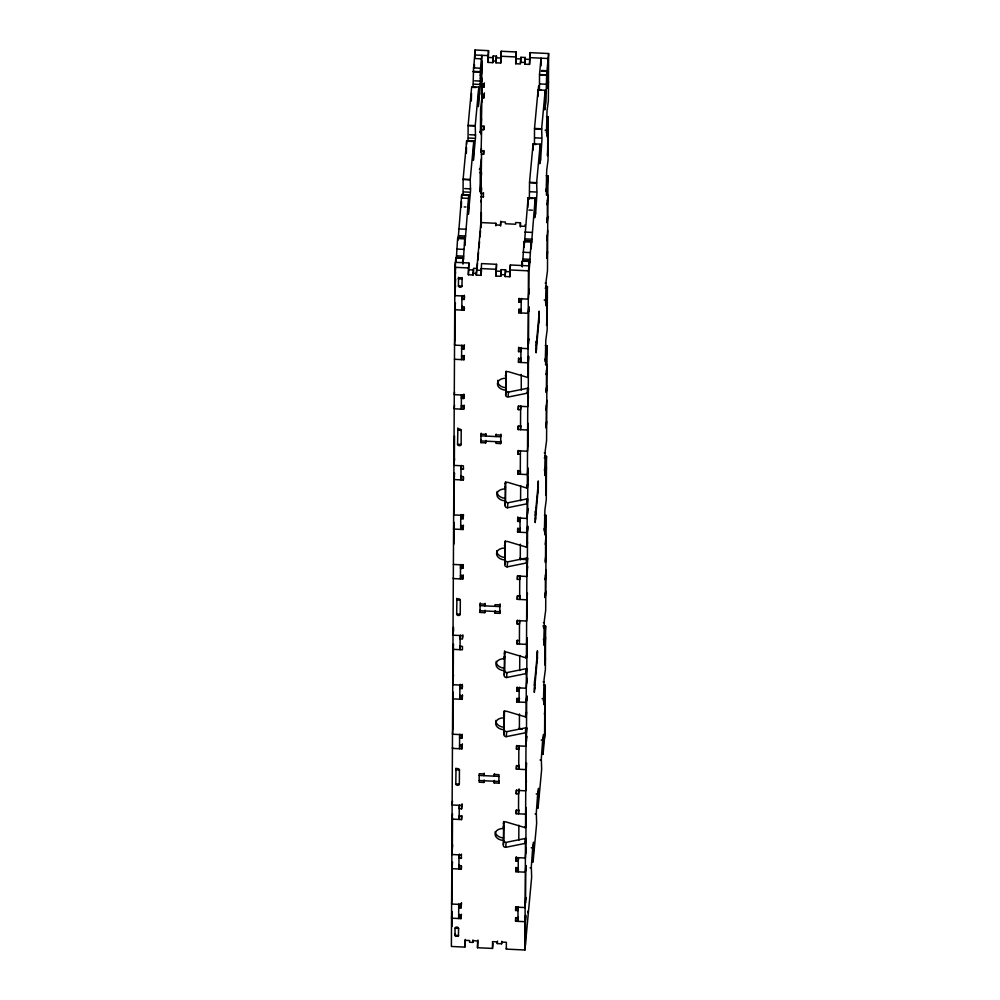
<?xml version="1.0" encoding="UTF-8"?>
<svg xmlns="http://www.w3.org/2000/svg" width="1000" height="1000" viewBox="0 0 1000 1000"><rect width="100%" height="100%" fill="white"/><g stroke="black" fill="none" stroke-linecap="round" stroke-linejoin="round"><path stroke-width="1.5" d="M468.088 140.5L468.113 125.363L471.688 86.762L478.8 87.1L475.238 125.588L475.525 137.162L473.375 160.4L473.8 140.988L466.688 140.638L463.125 179.125L463.1 194.375M468.113 125.363L475.238 125.588M468.812 194.862L465.288 239.325L465.288 237.638L458.175 237.288L458.162 238.988L461.7 194.525L468.812 194.862L468.387 214.288L470.525 191.05L470.238 179.475L473.8 140.988M473.088 86.613L473.575 67.425M481.525 74.175A1.787 1.275 5.3 0 0 481.65 73.713L481.75 55.312L480.225 71.7L480.487 83.737L478.325 106.7L478.8 87.1M534.438 144.275L534.513 128.438L538.088 89.95L545.2 90.288L541.638 128.775L541.987 138.925L540.612 159.987L540.438 160.625L540.3 158.125L539.725 163.775L540.2 144.175L533.088 143.837L529.525 182.312L529.35 199.125M540.2 144.175L536.638 182.662L536.987 192.812L535.612 213.863L535.438 214.513L535.3 212.013L534.738 217.662L535.212 198.062L528.1 197.712L524.087 247.425M540.988 65.95L541.038 58.163L539.513 74.55L539.425 90.388M473.762 67.387L475.087 50L488.525 50.65L488.038 62.413L492.775 62.638L493.25 55.963L496.45 56.125L495.975 62.8L500.712 63.025L501.213 51.25L516.2 51.975L515.7 63.738L520.438 63.975L520.913 57.3L525.262 57.5L524.788 64.175L529.538 64.412L530.025 52.638L548.612 53.537L546.625 74.887L546 101.825L544.725 109.9L545.2 90.288M462.9 263.688L462.938 258.25L455.825 257.913L454.95 267.312L451.388 946.462L464.825 947.113L465.3 939.425M451.938 926.6L452 913.188M452.075 899.05L452.262 863.675M452.337 849.525L452.5 817.55M452.962 729.25L453.15 693.888M453.225 679.737L453.413 644.362M453.488 630.212L453.5 627.15M453.938 544.087L454.038 524.087M454.113 509.938L454.3 474.575M454.375 460.425L454.5 435.95M455 340.15L455.188 304.775M455.262 290.625L455.412 262.337L468.85 262.975L468.35 274.75L473.1 274.975L473.55 270L468.812 269.775M452.5 845.6L451.875 854.5L461.362 854.95L461.438 854.125M455.8 261.988L455.825 257.913M456.087 261.388L456.312 257.45L463.425 257.787L463.413 259.488L464.725 238.9L457.612 238.55L456.3 259.15L456.312 257.45M455.012 935.525L455.05 928.25A1.787 1.275 5.3 0 1 456.825 927.062A1.787 1.275 5.3 0 1 458.6 928.413L458.438 936.1L455.538 936.325L455.125 934.075M459.438 769.95L455.875 769.775A1.787 1.275 5.3 0 1 457.663 768.587A1.787 1.275 5.3 0 1 459.438 769.95L459.363 784.1A1.787 1.275 5.3 0 1 457.575 785.288A1.787 1.275 5.3 0 1 455.8 783.925L456.025 768.112M460.325 600.15L456.763 599.987A1.787 1.275 5.3 0 1 458.55 598.8A1.787 1.275 5.3 0 1 460.325 600.15L460.25 614.3A1.787 1.275 5.3 0 1 458.462 615.487A1.787 1.275 5.3 0 1 456.688 614.138L456.912 598.325M461.213 430.363L457.65 430.2A1.787 1.275 5.3 0 1 459.438 429.012A1.787 1.275 5.3 0 1 461.213 430.363L461.138 444.513A1.787 1.275 5.3 0 1 459.35 445.7A1.787 1.275 5.3 0 1 457.575 444.35L457.863 427.987M462.125 277.512L461.962 286.05A1.787 1.275 5.3 0 1 460.188 287.238A1.787 1.275 5.3 0 1 458.413 285.875L458.562 277.35M458.725 904.362L458.65 918.512L459.038 914.362M458.988 854.837L458.913 868.988L459.288 865.013M459.25 805.312L459.175 819.463L459.538 815.487M459.613 734.575L459.55 748.725L459.913 744.737M459.875 685.05L459.8 699.2L460.175 695.212M460.138 635.525L460.062 649.675L460.438 645.7M460.513 564.788L460.438 578.938L460.8 574.95M460.763 515.262L460.688 529.412L461.062 525.425M461.025 465.737L460.95 479.888L461.325 475.913M461.4 394.988L461.325 409.137L461.688 405.163M461.65 345.475L461.587 359.625L461.95 355.637M461.912 295.95L461.838 310.1L462.212 306.112M460.925 569.087L460.938 566.15M461.812 397.825L461.838 394.888M451.987 916.587L452.15 911.538L451.538 918.175L461.025 918.625L461.125 914.4M459.062 904.025L458.713 907.763L461.087 907.875L461.213 903.238M452.238 867.062L452.413 862.013L451.8 868.65L461.287 869.1L461.3 865.713L458.938 865.6M459.35 854.087L458.975 858.238L461.337 858.35L461.362 854.95M452.55 813.812L452.062 819.125L461.55 819.587L461.562 816.188L459.188 816.075M459.575 804.987L459.225 808.713L461.6 808.825L461.7 804.6M452.525 747.387L452.425 748.375L461.912 748.838L462.013 744.613M459.95 734.237L459.6 737.962L461.975 738.088L461.987 734.688L452.5 734.225L453.137 724.2L452.987 725.863M453.137 697.275L453.3 692.225L452.688 698.863L462.175 699.312L462.275 695.088M460.25 684.3L459.862 688.45L462.225 688.562L462.325 684.338M453.413 577.6L453.312 578.587L462.8 579.05L462.825 575.65L460.45 575.538M460.838 564.45L460.487 568.175L462.863 568.288L462.875 564.9L453.387 564.438M454.025 527.487L454.188 522.438L453.575 529.062L463.062 529.525L463.162 525.3M461.138 514.513L460.75 518.663L463.125 518.775L463.212 514.55M454.275 477.962L454.45 472.912L453.837 479.55L463.325 480L463.338 476.6L460.975 476.488M461.35 465.4L461.012 469.137L463.375 469.25L463.4 465.85L453.913 465.4L454.525 458.762M454.55 405.15L454.212 408.8L463.688 409.25L463.713 405.863L461.337 405.75M461.725 394.663L461.375 398.387L463.75 398.5L463.862 394.113M454.462 359.275L463.95 359.738L464.05 355.513M461.975 345.275L461.637 348.862L464.012 348.975L464.025 345.588L454.538 345.125L455.175 335.1L455.025 336.763M455.175 308.175L455.337 303.125L454.725 309.75L464.212 310.212L464.225 306.812L461.863 306.7M462.238 295.613L461.9 299.35L464.263 299.462L464.363 295.238M464.725 238.9L464.688 245.688L465.288 237.638M464.825 947.113L464.862 940.325L469.613 940.55L469.6 942.25L472.8 942.4L473.025 939.912M468.35 274.75L468.85 262.975M473.1 274.975L473.562 268.3L476.763 268.45L476.287 275.125L481.037 275.35L481.5 270.375L476.75 270.15M474.412 67.95L474.438 64.562M475.05 57.075L475.087 50M472.8 942.4L472.812 940.7L477.55 940.938L477.512 947.725L492.5 948.438L492.962 943.462M476.287 275.125L480.875 222.562L495.887 223.287L495.875 225.825M481.4 158.75L480.262 168.038L480.15 192.025L481.525 173.225M480.838 227.938L481.488 187.413M483.475 192.7L483.387 193.525L481.025 193.412L481.575 150.488M481.987 92.788L481.375 126.2L483.75 126.325L483.725 129.713L481.012 129.588M481.525 97.762L483.9 97.875L483.913 94.488L481.538 94.375L481.925 83.275M482.025 61.037L481.438 85.275L480.262 85.213M481.037 275.35L481.525 263.587L496.512 264.312L496.012 276.075L500.763 276.3L501.238 269.625L505.575 269.837L505.112 276.512L509.85 276.737L510.35 264.975L528.925 265.863L528.775 294.163M481.275 227.213L481.35 213.062A1.787 1.275 5.3 0 0 481.238 212.587M481.938 101.775L482.025 84.537M482.038 81.587L482.062 78.637L481.812 81.3M477.987 940.025L477.512 947.725M485.012 610.163L484.787 612.65L480.037 612.425L480.087 603.938L484.825 604.163L484.825 605.862L485.05 603.375M485.9 440.375L485.675 442.863L480.938 442.638L480.975 434.15L485.725 434.375L485.712 436.075L485.938 433.587M480.662 196.788L483.375 196.925L483.387 193.525M481.225 154.225L483.6 154.338L483.612 150.938L480.913 150.812M481.575 87.013L483.95 87.125L483.963 83.725L479.9 83.537M484.162 773.162L483.938 775.65L483.938 773.95L479.2 773.725L479.15 782.212L483.9 782.438L483.9 780.75M484.787 612.65L484.8 610.95M485.675 442.863L485.688 441.163M488.038 62.413L488.525 50.65M492.775 62.638L493.25 55.963M495.975 62.8L496.45 56.125M492.5 948.438L492.537 941.65L497.275 941.875L497.262 943.575L501.613 943.787L501.85 941.3M496.012 276.075L496.512 264.312M499.15 780.675L498.913 783.162L494.175 782.938L494.188 781.237M500.037 610.887L499.8 613.375L495.062 613.15L495.075 611.45M495.1 606.35L495.1 604.663L499.85 604.888L499.8 613.375M495.962 441.662L495.95 443.363L500.688 443.587L500.925 441.1M500.712 63.025L501.213 51.25M500.637 226.062L500.662 221.812L505.4 222.037L505.387 223.738L515.662 224.237L515.675 222.537L520.425 222.763L520.4 227.013M500.763 276.3L501.238 269.625M498.913 783.162L498.963 774.675L494.212 774.45L494.212 776.15L494.438 773.662M500.688 443.587L500.737 435.1L496 434.862L495.988 436.562L496.213 434.075M501.613 943.787L501.625 942.087L506.362 942.312L506.337 949.112L524.913 950L531.65 877.212L531.325 866.612L532.85 845.362L532.987 847.862L531.213 847.775M505.112 276.512L505.575 269.837M503.338 840.425A8.312 5.938 5.3 0 1 495.075 834.087A8.312 5.938 5.3 0 1 503.4 828.538L503.638 826.05L503.312 845.525A2.375 1.7 5.3 0 0 505.675 847.337L524.788 843.462A2.375 1.7 5.3 0 1 525.462 843.425L525.925 838.45A2.375 1.7 5.3 0 0 525.25 838.487L506.138 842.35A2.375 1.7 5.3 0 1 503.775 840.537L503.875 821.413M503.4 828.538L503.587 821.787M503.475 715.362A8.312 5.938 5.3 0 1 504.212 715.375L503.9 734.85A2.375 1.7 5.3 0 0 506.262 736.663L525.363 732.788A2.387 1.7 5.3 0 1 526.05 732.75L526.65 727.738L526.475 732.788M503.925 729.75A8.312 5.938 5.3 0 1 495.65 723.413A8.312 5.938 5.3 0 1 503.988 717.862L504.162 711.112M504.237 670.638A8.312 5.938 5.3 0 1 495.962 664.3A8.312 5.938 5.3 0 1 504.288 658.75L504.525 656.263L504.2 675.725A2.375 1.7 5.3 0 0 506.562 677.537L525.675 673.675A2.387 1.7 5.3 0 1 526.35 673.637L526.812 668.662A2.387 1.7 5.3 0 0 526.138 668.7L507.025 672.562A2.375 1.7 5.3 0 1 504.663 670.75L504.762 651.625M504.288 658.75L504.575 650.888M504.363 545.575A8.312 5.938 5.3 0 1 505.1 545.588L504.787 565.062A2.375 1.7 5.3 0 0 507.15 566.862L526.25 563A2.387 1.7 5.3 0 1 526.938 562.962L527.537 557.938L527.375 563M504.812 559.963A8.312 5.938 5.3 0 1 496.538 553.625A8.312 5.938 5.3 0 1 504.875 548.075L505.05 541.325M505.125 500.85A8.312 5.938 5.3 0 1 496.85 494.5A8.312 5.938 5.3 0 1 505.188 488.963L505.412 486.475L505.1 505.938A2.375 1.7 5.3 0 0 507.463 507.75L526.562 503.888A2.387 1.7 5.3 0 1 527.25 503.85L527.7 498.875A2.387 1.7 5.3 0 0 527.025 498.913L507.912 502.775A2.375 1.7 5.3 0 1 505.55 500.962L505.65 481.838M505.188 488.963L505.363 482.212M528.263 393.212L528.425 388.15L527.825 393.175A2.387 1.7 5.3 0 0 527.15 393.212L508.038 397.075A2.375 1.7 5.3 0 1 505.675 395.262L505.988 375.8A8.312 5.938 5.3 0 0 505.25 375.788M505.7 390.175A8.312 5.938 5.3 0 1 497.425 383.837A8.312 5.938 5.3 0 1 505.763 378.288L505.788 373.2A2.375 1.7 5.3 0 1 508.175 371.613L527.225 377.312A2.375 1.7 5.3 0 0 527.9 377.413L528.362 372.438M503.975 734.013L504.462 710.812M504.862 564.225L505.35 540.95M506.238 371.163L506.138 390.288A2.375 1.7 5.3 0 0 508.5 392.1L527.6 388.237A2.387 1.7 5.3 0 1 528.288 388.2M509.85 276.737L510.35 264.975M515.7 63.738L516.2 51.975M525.5 920.125L525.675 915.062L525.05 921.7L515.575 921.25L515.588 917.85L517.962 917.962M518.35 906.875L518 910.612L515.625 910.487L515.65 907.1L525.125 907.55L525.763 897.525L525.612 899.175M525.763 870.6L525.925 865.55L525.312 872.175L515.825 871.725L515.925 867.5M518.513 858.325L518.263 861.087L515.887 860.975L515.9 857.575L525.388 858.025L526.025 848L525.862 849.663M526.062 812.588L526.237 807.537L525.625 814.163L516.138 813.713L516.15 810.312L518.525 810.425M519.075 788.9L518.612 793.875L516.237 793.763L516.25 790.362L525.737 790.825L526.375 780.788L526.225 782.45M526.3 768.012L526.462 762.962L525.85 769.6L516.362 769.137L516.388 765.75L518.75 765.863M519.188 745.575L518.837 749.3L516.475 749.188L516.487 745.8L525.975 746.25L526.613 736.225L526.45 737.875M526.65 700.812L526.825 695.75L526.2 702.387L516.712 701.938L516.737 698.538L519.113 698.65M519.525 687.15L519.15 691.3L516.775 691.175L516.788 687.788L526.275 688.238L526.912 678.213L526.763 679.862M526.95 642.8L527.125 637.737L526.512 644.375L517.025 643.925L517.038 640.525L519.412 640.638M519.85 620.35L519.5 624.087L517.125 623.975L517.15 620.575L526.625 621.038L527.263 611L527.112 612.663M527.188 598.225L527.362 593.175L526.737 599.812L517.25 599.35L517.275 595.962L519.65 596.075M520.075 575.788L519.738 579.513L517.362 579.4L517.375 576.013L526.862 576.462L527.5 566.425L527.337 568.088M527.537 531.025L527.712 525.962L527.087 532.6L517.612 532.15L517.625 528.75L520 528.862M520.425 517.362L520.037 521.5L517.663 521.388L517.762 517.163M527.837 473.013L528.013 467.95L527.4 474.588L517.913 474.137L517.925 470.737L520.3 470.85M520.388 454.3L518.013 454.188L518.038 450.788L527.525 451.238L528.15 441.213L528 442.875M528.075 428.438L528.25 423.387L527.625 430.012L518.15 429.562L518.162 426.163L520.538 426.275M520.962 406L520.625 409.725L518.25 409.613L518.263 406.213L527.75 406.675L528.387 396.637L528.237 398.3M528.425 361.225L528.6 356.175L527.987 362.812L518.5 362.35L518.587 358.125M521.312 347.562L520.925 351.712L518.55 351.6L518.65 347.375M528.688 311.712L528.862 306.65L528.237 313.288L518.75 312.838L518.775 309.438L521.15 309.55M521.525 298.463L521.188 302.188L518.812 302.075L518.825 298.688L528.312 299.137L528.95 289.113L528.8 290.763M520.562 62.725L520.913 57.3M518.013 907.212L517.938 921.363L518.325 917.212M518.275 857.688L518.2 871.838L518.45 869.188M518.625 790.475L518.5 813.825L518.875 809.85M518.862 745.913L518.737 769.262L519.113 765.275M519.163 687.9L519.087 702.05L519.462 698.062M519.4 644.038L519.513 620.688M519.75 576.125L519.625 599.462L520 595.487M520.05 518.112L519.975 532.263L520.35 528.275M520.4 450.9L520.288 474.25L520.525 471.587M520.638 406.325L520.513 429.675L520.887 425.7M520.938 348.325L520.862 362.463L521.237 358.488M521.2 298.8L521.125 312.95L521.375 310.287M518.8 840.288L518.875 825.25M522.225 729.188L519.388 729.05L519.462 714M519.688 670.5L519.775 655.462M527.388 559.6L520.275 559.263L520.35 544.212M520.575 500.712L520.662 485.662M521.237 374.425L521.3 390.075M520.413 559.862L520.425 557.6L520.275 559.263M522.188 266.537L522.225 261.1L529.338 261.438L529.3 268.238L531.125 242.087L524.012 241.75L522.8 261.225M522.5 262.875L522.288 266.788M523.987 247.175L524.012 241.75M524.788 64.175L525.262 57.5M524.913 950L525.462 843.425M503.438 823.45A2.375 1.7 5.3 0 1 505.812 821.862L524.875 827.562A2.387 1.7 5.3 0 0 525.55 827.663L526.05 732.75M504.012 712.775A2.375 1.7 5.3 0 1 506.388 711.188L525.45 716.888A2.375 1.7 5.3 0 0 526.125 716.988L526.35 673.637M504.325 653.662A2.375 1.7 5.3 0 1 506.7 652.075L525.763 657.775A2.375 1.7 5.3 0 0 526.438 657.875L526.938 562.962M504.9 542.987A2.375 1.7 5.3 0 1 507.275 541.4L526.337 547.1A2.375 1.7 5.3 0 0 527.013 547.2L527.25 503.85M505.213 483.862A2.375 1.7 5.3 0 1 507.587 482.287L526.65 487.987A2.375 1.7 5.3 0 0 527.325 488.088L527.825 393.175M527.9 377.413L528.462 270.837L529.338 261.438M525.375 945.025L525.513 916.725M525.588 902.575L525.775 867.2M525.85 853.05L526.075 809.188M526.2 785.85L526.312 764.625M526.438 741.275L526.663 697.412M526.737 683.263L526.975 639.4M527.087 616.05L527.2 594.837M527.325 571.487L527.55 527.625M527.625 513.475L527.863 469.613M527.975 446.262L528.088 425.037M528.212 401.7L528.45 357.837M528.513 343.688L528.7 308.312M529.538 64.412L530.025 52.638M526.112 932.188L526.125 930.487M529.812 262.675L529.825 260.975L522.712 260.637M531.125 242.087L531.1 248.875L535.212 198.062M527.913 912.837L527.913 911.137M531.688 242.525L531.688 240.825L524.575 240.475M534.612 689.075L534.625 687.375M534.65 682.275L534.663 680.588L534.312 692.387L537.388 657.513M535.5 519.288L535.513 517.587M535.538 512.487L535.55 510.788L535.2 522.6L538.288 487.725M536.4 349.487L536.4 347.788M536.425 342.7L536.438 341L536.087 352.812L539.175 317.938M540.862 89.862L538.5 89.75L538.513 86.35M537.075 662.525L537.087 660.837M537.112 655.738L537.425 650.725L537.388 659.212M537.962 492.738L537.975 491.037M538 485.95L538.312 480.938L538.275 489.425M538.85 322.95L538.862 321.25M538.888 316.163L539.212 311.137L539.163 319.637M542.1 698.7L543.875 698.775L543.888 704.587L545.3 685.238L543.525 685.15M542.938 625.988L545.612 626.125L545.388 669.475L544.038 679.625L543.5 701.15L543.875 698.775M543.3 639.625L544.188 639.663L544.2 645.475L545.612 626.125M544.188 639.663L543.812 642.025L544.35 620.513L545.688 610.363L546.188 515.45L544.412 515.363M543.875 528.95L544.763 528.987L544.775 534.8L546.188 515.45M544.188 469.825L545.075 469.875L545.087 475.688L546.5 456.325L544.725 456.238M545.075 469.875L544.7 472.238L545.237 450.725L546.575 440.562L547.075 345.65L545.3 345.575M544.763 359.162L545.65 359.2L545.662 365.012L547.075 345.65M544.188 300L545.962 300.087L545.975 305.887L547.388 286.537L545.612 286.45M545.962 300.087L545.588 302.45L546.125 280.938L547.475 270.775L547.962 175.863L546.188 175.775M545.65 189.363L546.538 189.412L546.55 195.212L547.962 175.863M545.075 130.213L546.85 130.287L546.862 136.1L548.275 116.75L546.5 116.662M544.587 737.663L544.738 709.375M544.975 663.388L545.087 642.163M545.325 596.175L545.438 574.95M545.513 560.8L545.625 539.575M545.862 493.6L545.975 472.375M546.225 426.388L546.337 405.163M546.4 391.012L546.512 369.787M546.763 323.8L546.862 302.575M547.112 256.6L547.225 235.375M547.3 221.225L547.4 200M547.65 154.012L547.762 132.787M548 86.812L548.15 58.513L529.575 57.613M545.3 685.238L545.05 732.688L543.075 754.05L541.888 753.988M546.5 456.325L546.275 499.688L544.925 509.837L544.388 531.35L544.763 528.987M547.388 286.537L547.163 329.9L545.825 340.05L545.288 361.562L545.65 359.2M548.275 116.75L548.05 160.1L546.712 170.263L546.175 191.775L546.538 189.412M548.612 53.537L548.362 100.988L547.013 111.137L546.475 132.662L546.85 130.287M461.7 194.525L461.6 198.137M466.688 140.638L466.6 144.25M528.1 197.712L527.837 207.438M533.088 143.963L532.913 150.5M538.088 90.075L537.913 96.613M531.9 861.762L533.088 861.812L533.562 842.212L532.987 847.862M536.888 807.875L538.075 807.938L538.55 788.325L537.987 793.975L536.2 793.9M543.075 754.05L543.55 734.438L542.975 740.1L541.2 740.013M533.088 861.812L536.65 823.337L536.312 812.725L537.85 791.475L537.987 793.975M538.075 807.938L541.65 769.45L541.312 758.838L542.837 737.6L542.975 740.1M461.35 207.3L461.512 201.2M466.35 153.425L466.512 147.312M471.3 101.062L471.512 93.425M481.962 97.8L480.575 108.925L480.462 132.912L481.512 118.637M457.9 240.338L458.175 237.288M455.363 270.25L455.525 268.6M455.35 273.65L455.5 271.988M455.312 280.725L455.462 279.062L455.3 284.125M455.275 287.238L455.438 285.575L454.8 295.613L464.288 296.062M458.562 277.55L458.45 278.8L462 278.975M462.525 262.675L462.938 258.25M463.425 257.787L463 263.938M481.538 68.3L482.15 61.662M481.538 94.375L482 89.388M454.525 392L454.288 394.65L463.762 395.112M464.263 299.462L464.525 296.688M483.95 87.125L484.338 82.975M464.212 310.212L464.438 307.725M483.9 97.875L484.35 92.9M481.7 125.95L481.087 152.487L481.463 148.5M481.188 134.65L481.337 133M461.675 355.4L461.6 356.225L463.975 356.337M483.725 129.713L484.075 125.988M464.012 348.975L464.387 344.837M463.95 359.738L464.338 355.588M483.6 154.338L483.95 150.6M481.025 193.412L481.488 188.438M461.763 407.562L461.925 405.9M480.838 201.863L480.988 200.2M463.75 398.5L464.1 394.775M454.125 506.55L454.288 504.888L453.65 514.925L463.137 515.375M480.737 219.688L481.35 213.062M463.688 409.25L464.075 405.112M483.375 196.925L483.45 196.1M477.1 267.987L477.537 263.337M477.825 260.238L478.537 252.475M478.975 247.825L479.55 241.612M479.975 236.962L480.55 230.763M463.375 469.25L463.45 468.425M463.325 480L463.55 477.512M460.788 525.188L460.712 526.013L463.088 526.125M463.125 518.775L463.5 514.625M453.512 629.875L453.025 635.188L462.512 635.638L462.488 639.038L460.125 638.925L460.462 635.188M463.062 529.525L463.45 525.375M453.438 644.025L452.95 649.338L462.438 649.788L462.45 646.4L460.075 646.287M460.875 577.35L461.025 575.688M462.863 568.288L463.212 564.562M453.237 676.338L453.4 674.675L452.762 684.712L462.25 685.163M462.8 579.05L463.188 574.9M495.887 223.287L495.737 224.938L500.475 225.175L500.85 221.188M481.2 433.188L480.95 435.838L500.712 436.788L500.962 434.137M462.612 637.65L462.875 634.888M480.938 442.638L481.163 440.15M462.225 688.562L462.488 685.8M452.5 801L452.137 804.975L461.625 805.438M462.175 699.312L462.562 695.163M461.975 738.088L462.312 734.35M452.35 846.125L452.512 844.463M461.912 748.838L462.375 743.863M452.088 895.65L452.25 893.988L451.613 904.025L461.1 904.475M480.312 602.975L480.062 605.638L499.825 606.587L500.075 603.925M461.6 808.825L462.062 803.85M480.037 612.425L480.275 609.938M451.962 919.7L452.125 918.037L451.95 923.1M461.55 819.587L461.912 815.6M505.863 372.362L505.938 371.538M461.337 858.35L461.425 857.525M505.763 378.288L505.988 375.8M520.487 223.463L520.237 226.125L524.987 226.35L525.138 224.688M461.287 869.1L461.538 866.338M505.675 395.262L506.062 391.125M508.113 396.25L508.5 392.1M461.087 907.875L461.55 902.9M461.025 918.625L461.413 914.475M521.812 265.525L522.225 261.1M518.812 302.075L519.163 298.35M538.5 89.75L538.837 86.013M518.75 312.838L519.1 309.1M518.55 351.6L518.938 347.45M495.062 613.15L495.288 610.662M505.175 505.112L505.55 500.962M518.5 362.35L518.875 358.212M520.962 358.237L520.887 359.075L518.513 358.963M507.463 507.75L507.837 503.6M504.875 548.075L505.1 545.588M548.013 83.413L547.85 88.462L548.462 81.825M518.25 409.613L518.6 405.875M483.9 782.438L484.125 779.95M518.15 429.562L518.488 425.825M507.15 566.862L507.537 562.725M518.013 454.188L518.362 450.45M528.538 340.288L528.688 338.625L528.062 348.663L518.575 348.2M548.212 127.812L547.587 137.85L547.737 136.188M547.663 150.625L547.487 155.675L548.112 149.037M517.913 474.137L518.263 470.4M527.15 393.212L527.525 389.062M517.663 521.388L518.05 517.238M547.863 195.025L547.238 205.05L547.388 203.4M494.175 782.938L494.4 780.45M504.288 674.9L504.663 670.75M517.612 532.15L517.987 528M547.312 217.825L547.137 222.887L547.75 216.25M536.125 346.012L539.2 312.838M547.688 230.4L547.05 240.425L547.2 238.762M506.562 677.537L506.95 673.4M503.988 717.862L504.212 715.375M547.125 253.2L546.95 258.25L547.575 251.625M517.362 579.4L517.7 575.675M526.65 487.987L526.9 485.213M527.812 478.1L527.962 476.438L527.8 481.5M527.325 488.088L527.788 483.113M517.25 599.35L517.6 595.625M526.638 503.062L527.025 498.913M506.262 736.663L506.637 732.513M517.125 623.975L517.475 620.237M527.65 510.075L527.8 508.425L527.163 518.45L517.688 518M547.325 297.6L546.7 307.638L546.85 305.975M546.775 320.412L546.6 325.462L547.212 318.825M517.025 643.925L517.362 640.188M526.337 547.1L526.413 546.275M527.013 547.2L527.475 542.225M526.337 562.175L526.712 558.025A2.387 1.7 5.3 0 1 527.4 557.987M516.775 691.175L517.163 687.038M546.975 364.812L546.35 374.85L546.5 373.188M503.387 844.688L503.775 840.537M516.712 701.938L517.05 698.337M546.425 387.612L546.25 392.675L546.862 386.037M535.237 515.812L538.312 482.625M546.788 400.188L546.163 410.213L546.312 408.562M505.675 847.337L506.062 843.188M497.262 943.575L497.5 941.087M546.237 422.987L546.062 428.05L546.688 421.413M516.475 749.188L516.812 745.462M525.763 657.775L525.913 656.112M519.388 729.05L519.538 727.387M526.925 647.887L527.075 646.237L526.912 651.287M526.438 657.875L526.9 652.9M516.362 769.137L516.712 765.413M525.75 672.85L526.138 668.7M516.237 793.763L516.587 790.025M546.438 467.4L545.812 477.425L545.962 475.763M545.887 490.2L545.712 495.25L546.325 488.612M516.138 813.713L516.475 809.975M525.45 716.888L525.837 712.738M526.125 716.988L526.587 712.013M525.438 731.963L525.825 727.812A2.387 1.7 5.3 0 1 526.512 727.775M506.337 949.112L506.45 947.862M515.887 860.975L516.275 856.825M546.087 534.6L545.45 544.637L545.612 542.975M515.825 871.725L516.213 867.575M545.538 557.413L545.363 562.463L545.975 555.825M534.35 685.6L537.425 652.425M518.3 867.613L518.225 868.438L515.85 868.325M545.9 569.975L545.275 580.013L545.425 578.35M515.625 910.487L515.975 906.762M545.35 592.775L545.175 597.837L545.788 591.2M515.575 921.25L515.913 917.513M524.875 827.562L524.95 826.737M526.038 817.675L526.188 816.025L526.013 821.075M525.55 827.663L526.013 822.688M524.862 842.638L525.25 838.487M545.55 637.188L544.925 647.212L545.075 645.562M545 659.987L544.825 665.037L545.438 658.413M545.2 704.388L544.562 714.425L544.725 712.763M458.45 278.587L460.238 277.613L462 278.762M526.712 558.025L507.612 561.888A2.375 1.7 5.3 0 1 505.25 560.075M525.825 727.812L506.725 731.688A2.375 1.7 5.3 0 1 504.363 729.875M541.225 71.1L547.125 71.388M474.625 54.975L488.075 55.625M500.75 56.238L515.737 56.95M488.5 57.438L493.237 57.663M496.438 57.812L501.175 58.05M516.163 58.762L520.9 59M525.25 59.2L530 59.425M475.487 58.537L481.425 58.812M492.788 60.938L495.988 61.1M520.45 62.275L524.8 62.488M541.737 70.487L545.288 70.662M473.438 67.862L479.363 68.15M473.113 71.363L480.225 71.7M539.513 74.55L546.625 74.887M473.113 71.775L479.05 72.062M540.7 75.025L546.638 75.3M480.312 75.312L481.5 75.375M480.45 77.05L481.625 77.112L481.475 78.763L480.288 78.713M474.663 80.825L480.588 81.112M539.875 83.95L545.812 84.237M480.275 81.825L481.463 81.875M473.312 84.125L479.237 84.412M472.863 87.375L475.825 87.513M544.587 92.55L546.375 92.625M534.513 128.438L541.638 128.775M468.125 125.662L474.05 125.938M535.712 128.9L541.638 129.188M479.675 132.188L480.562 132.238M469.663 134.713L475.6 134.987M534.888 137.838L540.812 138.125M468.325 138.012L474.25 138.287M467.863 141.25L472.612 141.488M533.088 144.388L536.05 144.525M539.6 146.425L541.375 146.512M479.338 169.2L480.225 169.237M479.787 172.587L481.562 172.675M463.125 179.125L470.238 179.475M529.525 182.312L536.638 182.662M463.125 179.537L469.05 179.825M530.712 182.787L536.638 183.075M464.675 188.588L470.6 188.875M529.888 191.725L535.812 192.013M463.325 191.887L469.25 192.175M462.875 195.138L468.8 195.425M528.088 198.275L532.825 198.5M534.6 200.312L536.375 200.4M462.562 198.088L468.488 198.363M464.175 206.938L465.962 207.025M528.8 210.037L532.362 210.212M458.512 228.875L465.625 229.225M524.913 232.062L532.025 232.413M458.475 235.675L465.588 236.012M524.875 238.863L531.987 239.2M456.637 249.037L463.762 249.375M523.038 252.225L530.163 252.562M456.613 255.825L463.725 256.175M523.013 259.012L530.125 259.363M454.95 267.312L468.387 267.95M481.075 268.562L496.05 269.288M509.888 269.95L528.462 270.837M496.475 271.1L501.225 271.325M505.575 271.537L510.312 271.762M473.1 273.275L476.3 273.425M500.775 274.6L505.112 274.812M545.163 283.062L546.05 283.1M545.138 288.15L546.025 288.2M458.413 285.875L461.962 286.05M480.925 440.938L500.688 441.887M457.575 444.35L461.138 444.513M544.275 452.85L545.163 452.9M544.25 457.95L545.138 457.987M480.037 610.725L499.8 611.675M456.688 614.138L460.25 614.3M543.387 622.638L544.275 622.688M543.362 627.737L544.25 627.775M543.075 681.762L543.962 681.8M459.825 695.8L462.188 695.913M459.562 745.325L461.938 745.438M541.9 753.438L543.075 753.5M540.087 759.987L541.275 760.037M479.175 775.425L498.938 776.375M479.15 780.512L498.913 781.462M455.8 783.925L459.363 784.1M536.9 807.325L538.088 807.375M535.1 813.875L536.287 813.925M531.9 861.213L533.088 861.263M530.1 867.75L531.287 867.812M458.675 915.113L461.05 915.225M455.05 928.25L458.6 928.413M455.012 935.325L458.562 935.487M482.113 68.737A1.787 1.275 5.3 0 1 481.987 69.2M480.613 217.325A1.787 1.275 5.3 0 1 480.887 218.038M481.125 74.588A1.787 1.275 5.3 0 1 480.513 74.837M505.925 387.688A8.312 5.938 5.3 0 1 497.8 380.275M503.575 837.938A8.312 5.938 5.3 0 1 495.3 831.6M504.15 727.262A8.312 5.938 5.3 0 1 495.925 720.387M504.462 668.15A8.312 5.938 5.3 0 1 496.225 661.275M505.037 557.475A8.312 5.938 5.3 0 1 496.812 550.6M505.35 498.363A8.312 5.938 5.3 0 1 497.113 491.488"/></g></svg>
